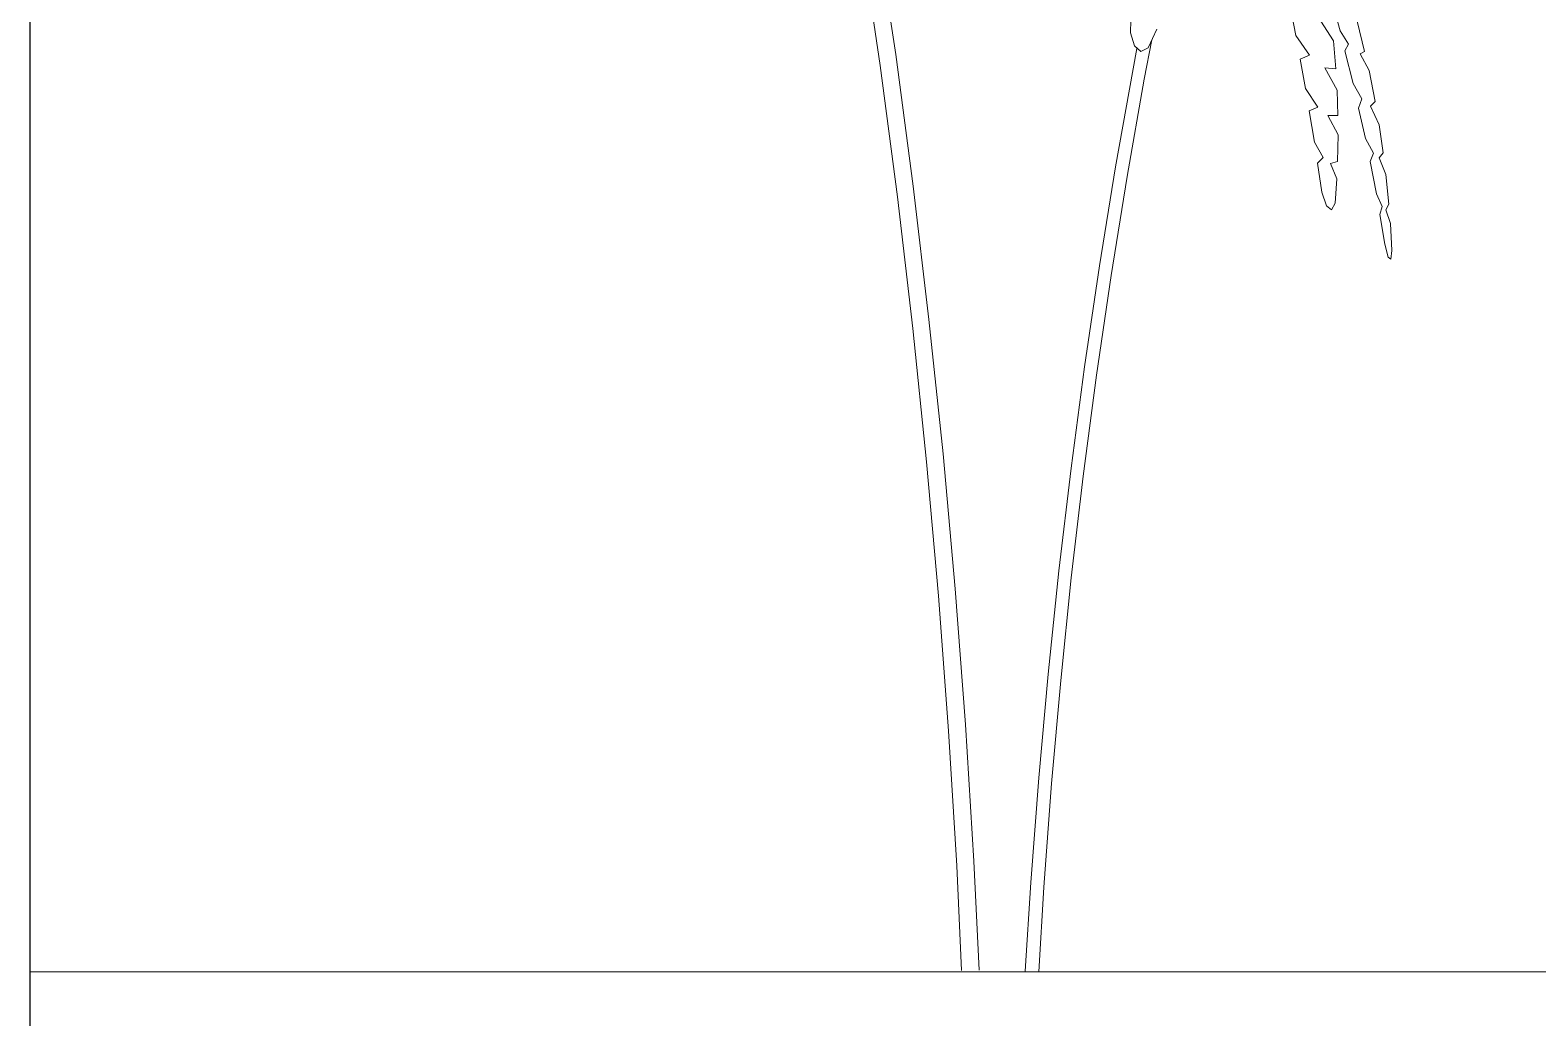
# Model space of a CAD drawing. Header units: inches. Extents: x 4 to 844, y 19 to 530.
# Drawn here: x 396.65 to 414.15, y 221.17 to 232.64 of the extents above; entities that cross this region are included whole.
import ezdxf

# ---------------------------------------------------------------- set-up
doc = ezdxf.new("R2010")
doc.units = ezdxf.units.IN
doc.header["$MEASUREMENT"] = 0
doc.layers.add('HH9B', color=103, linetype='Continuous')

msp = doc.modelspace()

# ---------------------------------------------------------------- linework, layer by layer
at = {"color": 240, "true_color": 0xed1f24}
msp.add_line((396.64954, 181.9431), (396.64954, 282.43805), dxfattribs=at)
msp.add_line((396.64954, 181.9431), (396.64954, 282.43805), dxfattribs=at)
at = {"lineweight": 0}
msp.add_line((396.64954, 221.70272), (551.68661, 221.70272), dxfattribs=at)
at = {"layer": 'HH9B', "lineweight": 0}
for p, q in [((406.69384, 232.35692), (406.46794, 233.87267)), ((406.29338, 233.73167), (406.51414, 232.22767)), ((409.42006, 232.60759), (409.42519, 232.90134)), ((411.26834, 232.93659), (411.33766, 232.57625)), ((411.75095, 232.99534), (411.85107, 232.63109)), ((411.62773, 232.74467), (411.77406, 232.51359)), ((412.0513, 232.74467), (412.13601, 232.39217)), ((409.42006, 232.60759), (409.46627, 232.45484)), ((409.72297, 232.65067), (409.62542, 232.43525)), ((411.49681, 232.34909), (411.33766, 232.57625)), ((411.85107, 232.63109), (411.94862, 232.47442)), ((406.89664, 230.8255), (406.69384, 232.35692)), ((409.49194, 232.42742), (409.2455, 231.05267)), ((409.46627, 232.45484), (409.54071, 232.39217)), ((409.62542, 232.43525), (409.54071, 232.39217)), ((409.57922, 232.071), (409.6665, 232.52534)), ((411.77406, 232.51359), (411.80229, 232.1885)), ((411.90754, 232.4), (411.94862, 232.47442)), ((412.00252, 232.02009), (411.90754, 232.4)), ((412.13601, 232.39217), (412.08467, 232.36475)), ((412.08467, 232.36475), (412.18735, 232.16892)), ((406.51414, 232.22767), (406.71438, 230.70409)), ((411.49681, 232.34909), (411.38643, 232.30209)), ((411.38643, 232.30209), (411.45061, 231.96134)), ((411.80229, 232.1885), (411.67394, 232.20025)), ((411.67394, 232.20025), (411.8177, 231.94175)), ((409.37899, 230.93909), (409.57922, 232.071)), ((412.00252, 232.02009), (412.10521, 231.83992)), ((412.18735, 232.16892), (412.25666, 231.80859)), ((411.45061, 231.96134), (411.59179, 231.74592)), ((411.8177, 231.94175), (411.8254, 231.648)), ((412.0667, 231.73417), (412.10521, 231.83992)), ((411.49425, 231.70284), (411.59179, 231.74592)), ((411.55586, 231.33859), (411.49425, 231.70284)), ((412.14628, 231.38167), (412.0667, 231.73417)), ((412.25666, 231.80859), (412.20532, 231.75767)), ((412.20532, 231.75767), (412.30287, 231.53834)), ((411.8254, 231.648), (411.70731, 231.648)), ((411.70731, 231.648), (411.82796, 231.42475)), ((412.30287, 231.53834), (412.35165, 231.21325)), ((411.65597, 231.15842), (411.55586, 231.33859)), ((411.82796, 231.42475), (411.82283, 231.11534)), ((412.14628, 231.38167), (412.23869, 231.20934)), ((411.58923, 231.09575), (411.65597, 231.15842)), ((412.20019, 231.11534), (412.23869, 231.20934)), ((412.35165, 231.21325), (412.30287, 231.1545)), ((412.30287, 231.1545), (412.38245, 230.96259)), ((409.2455, 231.05267), (409.0581, 229.90117)), ((411.64057, 230.75892), (411.58923, 231.09575)), ((411.82283, 231.11534), (411.73812, 231.09184)), ((411.73812, 231.09184), (411.81513, 230.91167)), ((412.27207, 230.73934), (412.20019, 231.11534)), ((412.38245, 230.96259), (412.41839, 230.61792)), ((407.0789, 229.27842), (406.89664, 230.8255)), ((409.19416, 229.7915), (409.37899, 230.93909)), ((411.81513, 230.91167), (411.79459, 230.62967)), ((406.71438, 230.70409), (406.89407, 229.17267)), ((411.69448, 230.59833), (411.64057, 230.75892)), ((411.75095, 230.55133), (411.79459, 230.62967)), ((412.27207, 230.73934), (412.33881, 230.5905)), ((412.41839, 230.61792), (412.38245, 230.55133)), ((411.69448, 230.59833), (411.75095, 230.55133)), ((412.31314, 230.4965), (412.33881, 230.5905)), ((412.36961, 230.15183), (412.31314, 230.4965)), ((412.38245, 230.55133), (412.43636, 230.39467)), ((412.43636, 230.39467), (412.45176, 230.08133)), ((412.36961, 230.15183), (412.40812, 230.003)), ((412.45176, 230.08133), (412.43893, 229.9795)), ((412.40812, 230.003), (412.43893, 229.9795)), ((409.0581, 229.90117), (408.88611, 228.73008)), ((409.02473, 228.63217), (409.19416, 229.7915)), ((407.24319, 227.71958), (407.0789, 229.27842)), ((406.89407, 229.17267), (407.05323, 227.62558)), ((408.88611, 228.73008), (408.72952, 227.55116)), ((408.87071, 227.46108), (409.02473, 228.63217)), ((407.38438, 226.15291), (407.24319, 227.71958)), ((407.05323, 227.62558), (407.18928, 226.07066)), ((408.72952, 227.55116), (408.58833, 226.3605)), ((408.73209, 226.27825), (408.87071, 227.46108)), ((408.58833, 226.3605), (408.46255, 225.16199)), ((408.60887, 225.08758), (408.73209, 226.27825)), ((407.18928, 226.07066), (407.30737, 224.50399)), ((407.50246, 224.57449), (407.38438, 226.15291)), ((408.46255, 225.16199), (408.35473, 223.95566)), ((408.50362, 223.88908), (408.60887, 225.08758)), ((407.30737, 224.50399), (407.40235, 222.93341)), ((407.60258, 222.98824), (407.50246, 224.57449)), ((408.35473, 223.95566), (408.26231, 222.74149)), ((408.41377, 222.68666), (408.50362, 223.88908)), ((407.40235, 222.93341), (407.45952, 221.72115)), ((407.66384, 221.72331), (407.60258, 222.98824)), ((408.26231, 222.74149), (408.19738, 221.71114)), ((408.35325, 221.70271), (408.41377, 222.68666))]:
    msp.add_line(p, q, dxfattribs=at)

doc.saveas('drawing.dxf')
